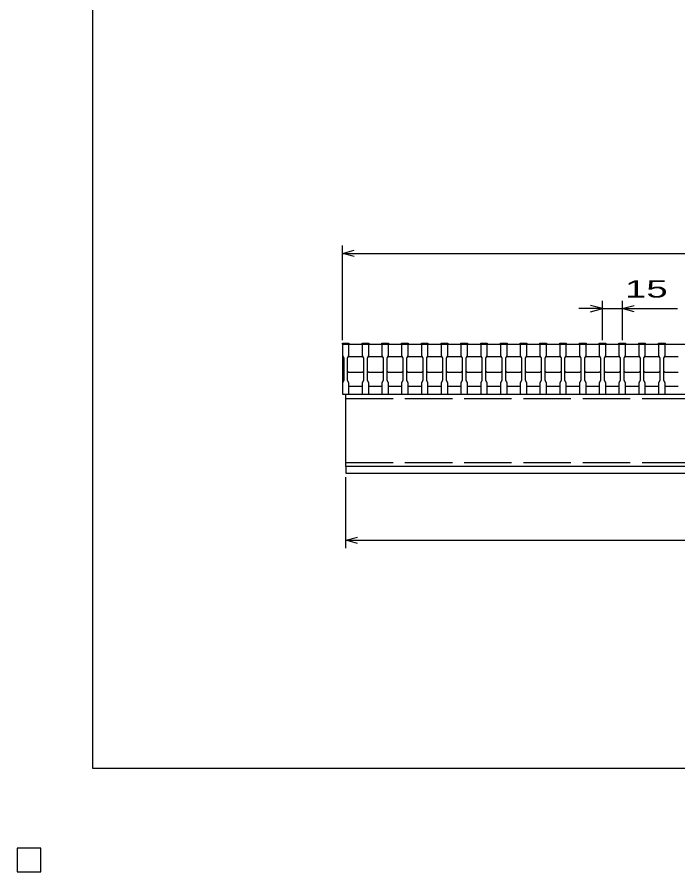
# Model space of a CAD drawing. Units: millimetres, scale not verified. Extents: x -1092 to 1042, y -770 to 629.
# Drawn here: x -1092 to -590, y -770 to -120 of the extents above; entities that cross this region are included whole.
import ezdxf
from ezdxf.enums import TextEntityAlignment as Align

# ---------------------------------------------------------------- set-up
doc = ezdxf.new("R2010")
doc.units = ezdxf.units.MM
doc.header["$LTSCALE"] = 6
doc.linetypes.add('DASHED', pattern=[7.5, 6, -1.5])
for name, color, linetype, lineweight in [('0_2', 150, 'Continuous', 25), ('16', 3, 'Continuous', 25), ('22', 4, 'Continuous', 25)]:
    doc.layers.add(name, color=color, linetype=linetype, lineweight=lineweight)
doc.styles.add('ベクトル', font='')
doc.styles.get('ベクトル').set_extended_font_data('ベクトル')

msp = doc.modelspace()

# ---------------------------------------------------------------- linework, layer by layer
at = {"layer": '0_2'}
for p, q in [((-1034.4, -690.9), (-1034.4, 629.1)), ((1041.6, -690.9), (-1034.4, -690.9))]:
    msp.add_line(p, q, dxfattribs=at)
at = {"layer": '16'}
for p, q in [((-845, -368.5), (-845, -367.8)), ((-845, -367.8), (-840, -367.8)), ((-845, -368.5), (-845, -377)), ((-840, -368.5), (-845, -368.5)), ((-845, -368.5), (-845, -400.5)), ((-845, -368.5), (-255, -368.5)), ((-840, -367.8), (-840, -368.5)), ((-840, -377), (-840, -368.5)), ((-830, -368.5), (-830, -367.8)), ((-830, -367.8), (-825, -367.8)), ((-830, -368.5), (-830, -377)), ((-825, -368.5), (-830, -368.5)), ((-825, -367.8), (-825, -368.5)), ((-825, -377), (-825, -368.5)), ((-815, -368.5), (-815, -367.8)), ((-815, -367.8), (-810, -367.8)), ((-815, -368.5), (-815, -377)), ((-810, -368.5), (-815, -368.5)), ((-810, -367.8), (-810, -368.5)), ((-810, -377), (-810, -368.5)), ((-800, -368.5), (-800, -367.8)), ((-800, -367.8), (-795, -367.8)), ((-800, -368.5), (-800, -377)), ((-795, -368.5), (-800, -368.5)), ((-795, -367.8), (-795, -368.5)), ((-795, -377), (-795, -368.5)), ((-785, -368.5), (-785, -367.8)), ((-785, -367.8), (-780, -367.8)), ((-785, -368.5), (-785, -377)), ((-780, -368.5), (-785, -368.5)), ((-780, -367.8), (-780, -368.5)), ((-780, -377), (-780, -368.5)), ((-770, -368.5), (-770, -367.8)), ((-770, -367.8), (-765, -367.8)), ((-770, -368.5), (-770, -377)), ((-765, -368.5), (-770, -368.5)), ((-765, -367.8), (-765, -368.5)), ((-765, -377), (-765, -368.5)), ((-755, -368.5), (-755, -367.8)), ((-755, -367.8), (-750, -367.8)), ((-755, -368.5), (-755, -377)), ((-750, -368.5), (-755, -368.5)), ((-750, -367.8), (-750, -368.5)), ((-750, -377), (-750, -368.5)), ((-740, -368.5), (-740, -367.8)), ((-740, -367.8), (-735, -367.8)), ((-740, -368.5), (-740, -377)), ((-735, -368.5), (-740, -368.5)), ((-735, -367.8), (-735, -368.5)), ((-735, -377), (-735, -368.5)), ((-725, -368.5), (-725, -367.8)), ((-725, -367.8), (-720, -367.8)), ((-725, -368.5), (-725, -377)), ((-720, -368.5), (-725, -368.5)), ((-720, -367.8), (-720, -368.5)), ((-720, -377), (-720, -368.5)), ((-710, -368.5), (-710, -367.8)), ((-710, -367.8), (-705, -367.8)), ((-710, -368.5), (-710, -377)), ((-705, -368.5), (-710, -368.5)), ((-705, -367.8), (-705, -368.5)), ((-705, -377), (-705, -368.5)), ((-695, -368.5), (-695, -367.8)), ((-695, -367.8), (-690, -367.8)), ((-695, -368.5), (-695, -377)), ((-690, -368.5), (-695, -368.5)), ((-690, -367.8), (-690, -368.5)), ((-690, -377), (-690, -368.5)), ((-680, -368.5), (-680, -367.8)), ((-680, -367.8), (-675, -367.8)), ((-680, -368.5), (-680, -377)), ((-675, -368.5), (-680, -368.5)), ((-675, -367.8), (-675, -368.5)), ((-675, -377), (-675, -368.5)), ((-665, -368.5), (-665, -367.8)), ((-665, -367.8), (-660, -367.8)), ((-665, -368.5), (-665, -377)), ((-660, -368.5), (-665, -368.5)), ((-660, -367.8), (-660, -368.5)), ((-660, -377), (-660, -368.5)), ((-650, -368.5), (-650, -367.8)), ((-650, -367.8), (-645, -367.8)), ((-650, -368.5), (-650, -377)), ((-645, -368.5), (-650, -368.5)), ((-645, -367.8), (-645, -368.5)), ((-645, -377), (-645, -368.5)), ((-635, -368.5), (-635, -367.8)), ((-635, -367.8), (-630, -367.8)), ((-635, -368.5), (-635, -377)), ((-630, -368.5), (-635, -368.5)), ((-630, -367.8), (-630, -368.5)), ((-630, -377), (-630, -368.5)), ((-620, -368.5), (-620, -367.8)), ((-620, -367.8), (-615, -367.8)), ((-620, -368.5), (-620, -377)), ((-615, -368.5), (-620, -368.5)), ((-615, -367.8), (-615, -368.5)), ((-615, -377), (-615, -368.5)), ((-605, -368.5), (-605, -367.8)), ((-605, -367.8), (-600, -367.8)), ((-605, -368.5), (-605, -377)), ((-600, -368.5), (-605, -368.5)), ((-600, -367.8), (-600, -368.5)), ((-600, -377), (-600, -368.5)), ((-845, -377), (-844, -379)), ((-844, -379), (-844, -396)), ((-841, -379), (-840, -377)), ((-841, -379), (-840, -378)), ((-841, -396), (-841, -379)), ((-840, -378), (-830, -378)), ((-830, -377), (-829, -379)), ((-830, -378), (-829, -379)), ((-829, -379), (-829, -396)), ((-826, -379), (-825, -377)), ((-826, -379), (-825, -378)), ((-826, -396), (-826, -379)), ((-825, -378), (-815, -378)), ((-815, -377), (-814, -379)), ((-815, -378), (-814, -379)), ((-814, -379), (-814, -396)), ((-811, -379), (-810, -377)), ((-811, -379), (-810, -378)), ((-811, -396), (-811, -379)), ((-810, -378), (-800, -378)), ((-800, -377), (-799, -379)), ((-800, -378), (-799, -379)), ((-799, -379), (-799, -396)), ((-796, -379), (-795, -377)), ((-796, -379), (-795, -378)), ((-796, -396), (-796, -379)), ((-795, -378), (-785, -378)), ((-785, -377), (-784, -379)), ((-785, -378), (-784, -379)), ((-784, -379), (-784, -396)), ((-781, -379), (-780, -377)), ((-781, -379), (-780, -378)), ((-781, -396), (-781, -379)), ((-780, -378), (-770, -378)), ((-770, -377), (-769, -379)), ((-770, -378), (-769, -379)), ((-769, -379), (-769, -396)), ((-766, -379), (-765, -377)), ((-766, -379), (-765, -378)), ((-766, -396), (-766, -379)), ((-765, -378), (-755, -378)), ((-755, -377), (-754, -379)), ((-755, -378), (-754, -379)), ((-754, -379), (-754, -396)), ((-751, -379), (-750, -377)), ((-751, -379), (-750, -378)), ((-751, -396), (-751, -379)), ((-750, -378), (-740, -378)), ((-740, -377), (-739, -379)), ((-740, -378), (-739, -379)), ((-739, -379), (-739, -396)), ((-736, -379), (-735, -377)), ((-736, -379), (-735, -378)), ((-736, -396), (-736, -379)), ((-735, -378), (-725, -378)), ((-725, -377), (-724, -379)), ((-725, -378), (-724, -379)), ((-724, -379), (-724, -396)), ((-721, -379), (-720, -377)), ((-721, -379), (-720, -378)), ((-721, -396), (-721, -379)), ((-720, -378), (-710, -378)), ((-710, -377), (-709, -379)), ((-710, -378), (-709, -379)), ((-709, -379), (-709, -396)), ((-706, -379), (-705, -377)), ((-706, -379), (-705, -378)), ((-706, -396), (-706, -379)), ((-705, -378), (-695, -378)), ((-695, -377), (-694, -379)), ((-695, -378), (-694, -379)), ((-694, -379), (-694, -396)), ((-691, -379), (-690, -377)), ((-691, -379), (-690, -378)), ((-691, -396), (-691, -379)), ((-690, -378), (-680, -378)), ((-680, -377), (-679, -379)), ((-680, -378), (-679, -379)), ((-679, -379), (-679, -396)), ((-676, -379), (-675, -377)), ((-676, -379), (-675, -378)), ((-676, -396), (-676, -379)), ((-675, -378), (-665, -378)), ((-665, -377), (-664, -379)), ((-665, -378), (-664, -379)), ((-664, -379), (-664, -396)), ((-661, -379), (-660, -377)), ((-661, -379), (-660, -378)), ((-661, -396), (-661, -379)), ((-660, -378), (-650, -378)), ((-650, -377), (-649, -379)), ((-650, -378), (-649, -379)), ((-649, -379), (-649, -396)), ((-646, -379), (-645, -377)), ((-646, -379), (-645, -378)), ((-646, -396), (-646, -379)), ((-645, -378), (-635, -378)), ((-635, -377), (-634, -379)), ((-635, -378), (-634, -379)), ((-634, -379), (-634, -396)), ((-631, -379), (-630, -377)), ((-631, -379), (-630, -378)), ((-631, -396), (-631, -379)), ((-630, -378), (-620, -378)), ((-620, -377), (-619, -379)), ((-620, -378), (-619, -379)), ((-619, -379), (-619, -396)), ((-616, -379), (-615, -377)), ((-616, -379), (-615, -378)), ((-616, -396), (-616, -379)), ((-615, -378), (-605, -378)), ((-605, -377), (-604, -379)), ((-605, -378), (-604, -379)), ((-604, -379), (-604, -396)), ((-601, -379), (-600, -377)), ((-601, -379), (-600, -378)), ((-601, -396), (-601, -379)), ((-600, -378), (-590, -378)), ((-840, -390), (-841, -389)), ((-829, -389), (-830, -390)), ((-825, -390), (-826, -389)), ((-814, -389), (-815, -390)), ((-810, -390), (-811, -389)), ((-799, -389), (-800, -390)), ((-795, -390), (-796, -389)), ((-784, -389), (-785, -390)), ((-780, -390), (-781, -389)), ((-769, -389), (-770, -390)), ((-765, -390), (-766, -389)), ((-754, -389), (-755, -390)), ((-750, -390), (-751, -389)), ((-739, -389), (-740, -390)), ((-735, -390), (-736, -389)), ((-724, -389), (-725, -390)), ((-720, -390), (-721, -389)), ((-709, -389), (-710, -390)), ((-705, -390), (-706, -389)), ((-694, -389), (-695, -390)), ((-690, -390), (-691, -389)), ((-679, -389), (-680, -390)), ((-675, -390), (-676, -389)), ((-664, -389), (-665, -390)), ((-660, -390), (-661, -389)), ((-649, -389), (-650, -390)), ((-645, -390), (-646, -389)), ((-634, -389), (-635, -390)), ((-630, -390), (-631, -389)), ((-619, -389), (-620, -390)), ((-615, -390), (-616, -389)), ((-604, -389), (-605, -390)), ((-600, -390), (-601, -389)), ((-844, -396), (-845, -398)), ((-840, -398), (-841, -396)), ((-830, -390), (-840, -390)), ((-829, -396), (-830, -398)), ((-825, -398), (-826, -396)), ((-815, -390), (-825, -390)), ((-814, -396), (-815, -398)), ((-810, -398), (-811, -396)), ((-800, -390), (-810, -390)), ((-799, -396), (-800, -398)), ((-795, -398), (-796, -396)), ((-785, -390), (-795, -390)), ((-784, -396), (-785, -398)), ((-780, -398), (-781, -396)), ((-770, -390), (-780, -390)), ((-769, -396), (-770, -398)), ((-765, -398), (-766, -396)), ((-755, -390), (-765, -390)), ((-754, -396), (-755, -398)), ((-750, -398), (-751, -396)), ((-740, -390), (-750, -390)), ((-739, -396), (-740, -398)), ((-735, -398), (-736, -396)), ((-725, -390), (-735, -390)), ((-724, -396), (-725, -398)), ((-720, -398), (-721, -396)), ((-710, -390), (-720, -390)), ((-709, -396), (-710, -398)), ((-705, -398), (-706, -396)), ((-695, -390), (-705, -390)), ((-694, -396), (-695, -398)), ((-690, -398), (-691, -396)), ((-680, -390), (-690, -390)), ((-679, -396), (-680, -398)), ((-675, -398), (-676, -396)), ((-665, -390), (-675, -390)), ((-664, -396), (-665, -398)), ((-660, -398), (-661, -396)), ((-650, -390), (-660, -390)), ((-649, -396), (-650, -398)), ((-645, -398), (-646, -396)), ((-635, -390), (-645, -390)), ((-634, -396), (-635, -398)), ((-630, -398), (-631, -396)), ((-620, -390), (-630, -390)), ((-619, -396), (-620, -398)), ((-615, -398), (-616, -396)), ((-605, -390), (-615, -390)), ((-604, -396), (-605, -398)), ((-600, -398), (-601, -396)), ((-590, -390), (-600, -390)), ((-845, -398), (-845, -406.5)), ((-840, -406.5), (-840, -398)), ((-840, -400.5), (-830, -400.5)), ((-830, -398), (-830, -406.5)), ((-825, -406.5), (-825, -398)), ((-825, -400.5), (-815, -400.5)), ((-815, -398), (-815, -406.5)), ((-810, -406.5), (-810, -398)), ((-810, -400.5), (-800, -400.5)), ((-800, -398), (-800, -406.5)), ((-795, -406.5), (-795, -398)), ((-795, -400.5), (-785, -400.5)), ((-785, -398), (-785, -406.5)), ((-780, -406.5), (-780, -398)), ((-780, -400.5), (-770, -400.5)), ((-770, -398), (-770, -406.5)), ((-765, -406.5), (-765, -398)), ((-765, -400.5), (-755, -400.5)), ((-755, -398), (-755, -406.5)), ((-750, -406.5), (-750, -398)), ((-750, -400.5), (-740, -400.5)), ((-740, -398), (-740, -406.5)), ((-735, -406.5), (-735, -398)), ((-735, -400.5), (-725, -400.5)), ((-725, -398), (-725, -406.5)), ((-720, -406.5), (-720, -398)), ((-720, -400.5), (-710, -400.5)), ((-710, -398), (-710, -406.5)), ((-705, -406.5), (-705, -398)), ((-705, -400.5), (-695, -400.5)), ((-695, -398), (-695, -406.5)), ((-690, -406.5), (-690, -398)), ((-690, -400.5), (-680, -400.5)), ((-680, -398), (-680, -406.5)), ((-675, -406.5), (-675, -398)), ((-675, -400.5), (-665, -400.5)), ((-665, -398), (-665, -406.5)), ((-660, -406.5), (-660, -398)), ((-660, -400.5), (-650, -400.5)), ((-650, -398), (-650, -406.5)), ((-645, -406.5), (-645, -398)), ((-645, -400.5), (-635, -400.5)), ((-635, -398), (-635, -406.5)), ((-630, -406.5), (-630, -398)), ((-630, -400.5), (-620, -400.5)), ((-620, -398), (-620, -406.5)), ((-615, -406.5), (-615, -398)), ((-615, -400.5), (-605, -400.5)), ((-605, -398), (-605, -406.5)), ((-600, -406.5), (-600, -398)), ((-600, -400.5), (-590, -400.5)), ((-845, -406.5), (-840, -406.5)), ((-842.5, -406.5), (-257.5, -406.5)), ((-842.5, -461.5), (-842.5, -406.5)), ((-830, -406.5), (-825, -406.5)), ((-815, -406.5), (-810, -406.5)), ((-800, -406.5), (-795, -406.5)), ((-785, -406.5), (-780, -406.5)), ((-770, -406.5), (-765, -406.5)), ((-755, -406.5), (-750, -406.5)), ((-740, -406.5), (-735, -406.5)), ((-725, -406.5), (-720, -406.5)), ((-710, -406.5), (-705, -406.5)), ((-695, -406.5), (-690, -406.5)), ((-680, -406.5), (-675, -406.5)), ((-665, -406.5), (-660, -406.5)), ((-650, -406.5), (-645, -406.5)), ((-635, -406.5), (-630, -406.5)), ((-620, -406.5), (-615, -406.5)), ((-605, -406.5), (-600, -406.5)), ((-257.5, -461.5), (-842.5, -461.5)), ((-842.5, -461.5), (-842.5, -466.5)), ((-257.5, -461.5), (-842.5, -461.5)), ((-842.5, -466.5), (-257.5, -466.5)), ((-1074, -751.5), (-1092, -751.5)), ((-1092, -751.5), (-1092, -769.5)), ((-1074, -751.5), (-1092, -751.5)), ((-1092, -751.5), (-1092, -769.5)), ((-1074, -751.5), (-1092, -751.5)), ((-1092, -751.5), (-1092, -769.5)), ((-1074, -751.5), (-1092, -751.5)), ((-1092, -751.5), (-1092, -769.5)), ((-1074, -751.5), (-1092, -751.5)), ((-1092, -751.5), (-1092, -769.5)), ((-1074, -769.5), (-1074, -751.5)), ((-1074, -769.5), (-1074, -751.5)), ((-1074, -769.5), (-1074, -751.5)), ((-1074, -769.5), (-1074, -751.5)), ((-1074, -769.5), (-1074, -751.5)), ((-1092, -769.5), (-1074, -769.5)), ((-1092, -769.5), (-1074, -769.5)), ((-1092, -769.5), (-1074, -769.5)), ((-1092, -769.5), (-1074, -769.5)), ((-1092, -769.5), (-1074, -769.5))]:
    msp.add_line(p, q, dxfattribs=at)
at = {"layer": '16', "linetype": 'DASHED'}
for p, q in [((-842.5, -409.7), (-257.5, -409.7)), ((-842.5, -458.3), (-257.5, -458.3))]:
    msp.add_line(p, q, dxfattribs=at)
at = {"layer": '22'}
for p, q in [((-845, -365.5), (-845, -293.5)), ((-845, -299.5), (-836, -297.1)), ((-836, -301.9), (-845, -299.5)), ((-845, -299.5), (-255, -299.5)), ((-647.5, -365.5), (-647.5, -335.5)), ((-632.5, -335.5), (-632.5, -365.5)), ((-647.5, -341.5), (-665.5, -341.5)), ((-647.5, -341.5), (-656.5, -339.1)), ((-656.5, -343.9), (-647.5, -341.5)), ((-647.5, -341.5), (-632.5, -341.5)), ((-632.5, -341.5), (-623.5, -339.1)), ((-623.5, -343.9), (-632.5, -341.5)), ((-632.5, -341.5), (-590.5, -341.5)), ((-842.5, -523.5), (-842.5, -469.5)), ((-842.5, -517.5), (-833.5, -515.1)), ((-833.5, -519.9), (-842.5, -517.5)), ((-842.5, -517.5), (-257.5, -517.5))]:
    msp.add_line(p, q, dxfattribs=at)
at = {"layer": '22', "color": 2}
for p, q in [((-1074, -751.5), (-1092, -751.5)), ((-1092, -751.5), (-1092, -769.5)), ((-1074, -751.5), (-1092, -751.5)), ((-1092, -751.5), (-1092, -769.5)), ((-1074, -751.5), (-1092, -751.5)), ((-1092, -751.5), (-1092, -769.5)), ((-1074, -769.5), (-1074, -751.5)), ((-1074, -769.5), (-1074, -751.5)), ((-1074, -769.5), (-1074, -751.5)), ((-1092, -769.5), (-1074, -769.5)), ((-1092, -769.5), (-1074, -769.5)), ((-1092, -769.5), (-1074, -769.5))]:
    msp.add_line(p, q, dxfattribs=at)

# ---------------------------------------------------------------- texts
at = {"layer": '22', "color": 2, "style": 'ベクトル', "width": 1.65}
msp.add_text(' 15 ', height=13.2, dxfattribs=at).set_placement((-638.5, -326.5), align=Align.MIDDLE_LEFT)

doc.saveas('drawing.dxf')
